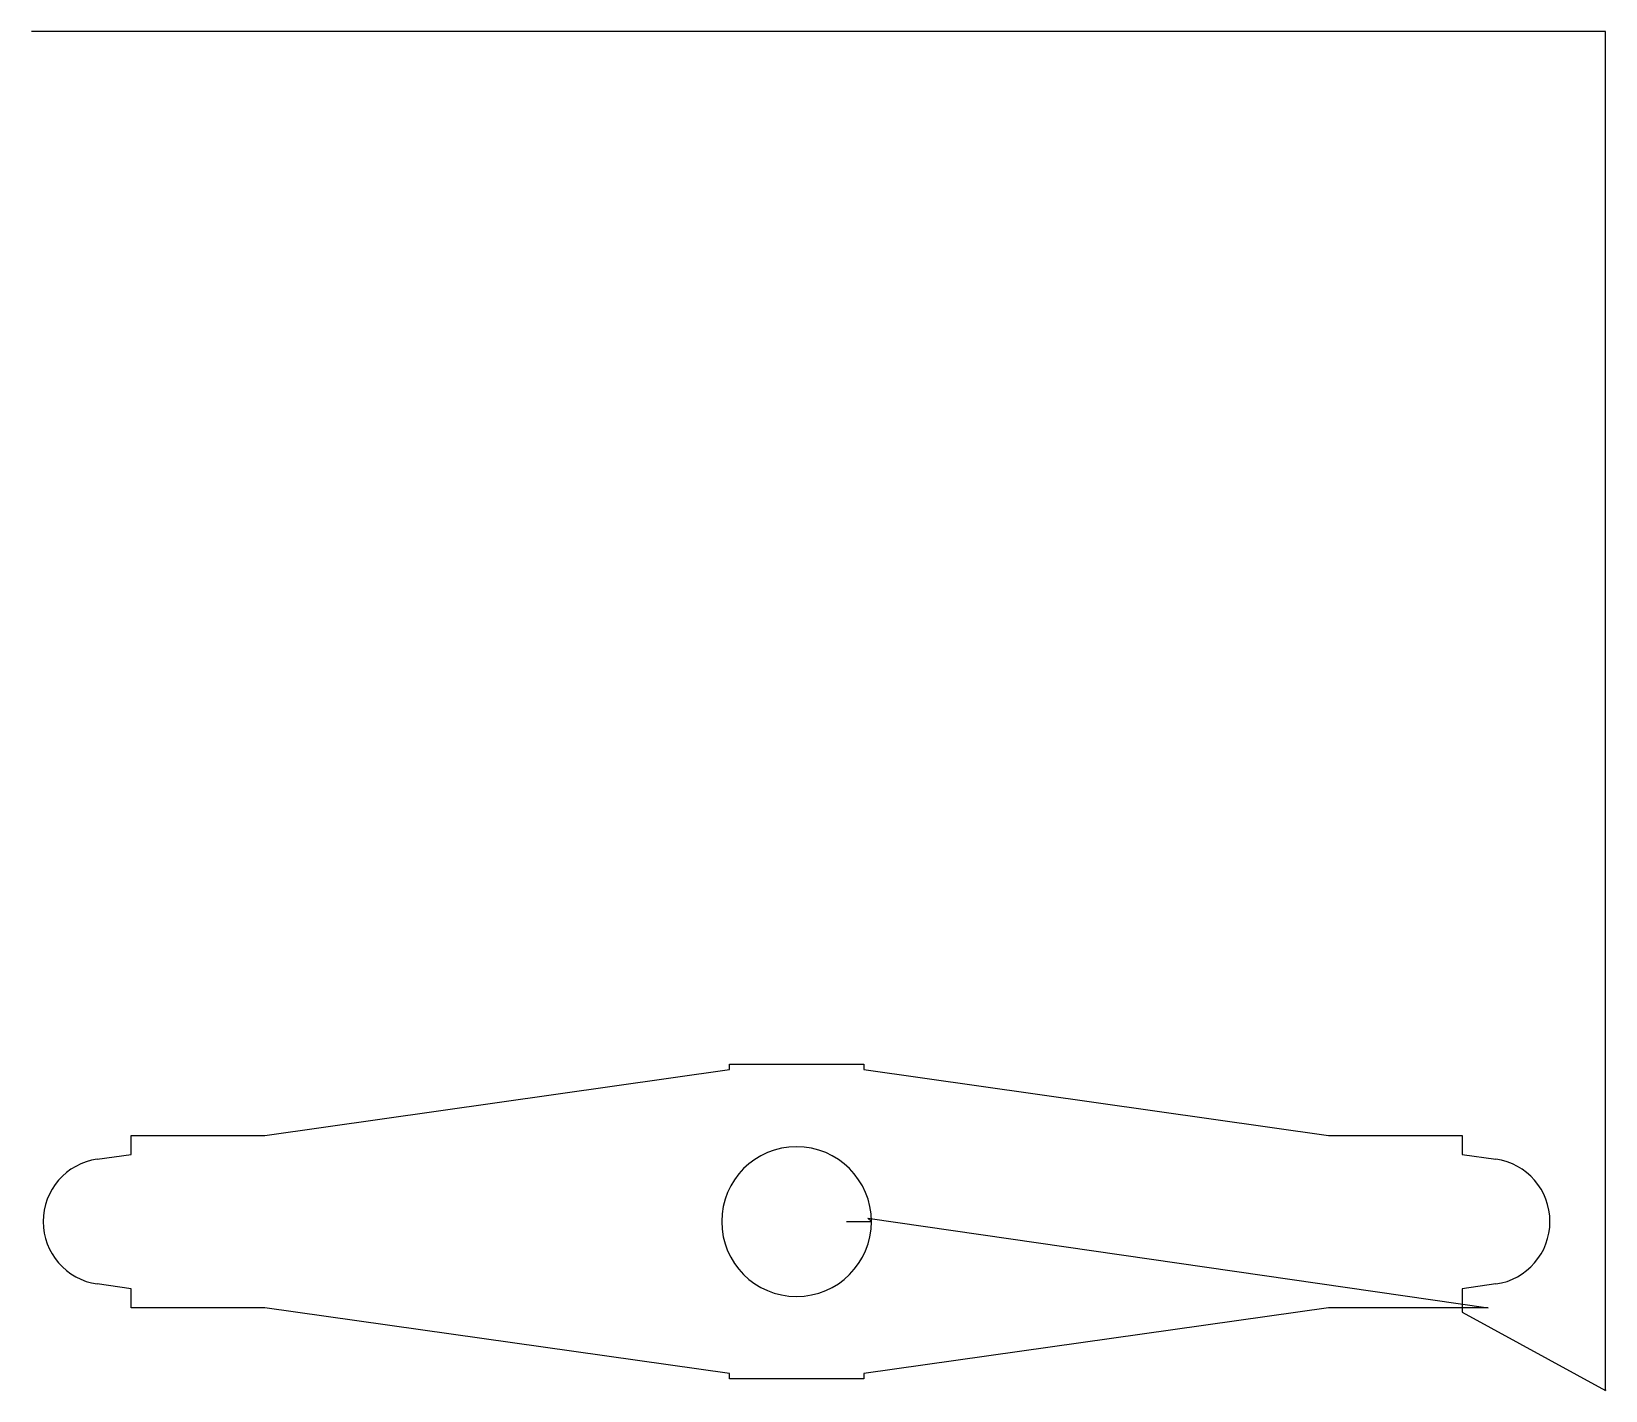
# Model space of a CAD drawing. Header units: metres. Extents: x 0 to 1892, y 0 to 1633.
import ezdxf

# ---------------------------------------------------------------- set-up
doc = ezdxf.new("R2010")
doc.units = ezdxf.units.M

msp = doc.modelspace()

# ---------------------------------------------------------------- linework, layer by layer
at = {"layer": 'TOOL_0'}
for p, q in [((1, 1633.277), (0, 1633.277)), ((1892.247, 1633.277), (1, 1633.277)), ((1892.247, 1.001), (1892.247, 1633.277)), ((280.409, 306.52), (839, 385.632)), ((839, 385.632), (839, 392.021)), ((839, 392.021), (1000.5, 392.021)), ((1000.5, 392.021), (1000.5, 385.632)), ((1000.5, 385.632), (1559.091, 306.52)), ((119.712, 283.761), (119.712, 306.52)), ((119.712, 306.52), (280.409, 306.52)), ((1559.091, 306.52), (1719.788, 306.52)), ((1719.788, 306.52), (1719.788, 283.761)), ((79.128, 278.013), (119.712, 283.761)), ((1719.788, 283.761), (1760.372, 278.013)), ((979.75, 203.011), (1009.75, 203.011)), ((1009.75, 203.011), (1005.507, 207.254)), ((1005.507, 207.254), (1751.243, 99.503)), ((119.712, 122.262), (79.128, 128.01)), ((119.712, 99.503), (119.712, 122.262)), ((1760.372, 128.01), (1719.788, 122.262)), ((1719.788, 122.262), (1719.788, 99.503)), ((280.409, 99.503), (119.712, 99.503)), ((839, 20.391), (280.409, 99.503)), ((1559.091, 99.503), (1000.5, 20.391)), ((1719.788, 99.503), (1559.091, 99.503)), ((1751.243, 99.503), (1719.788, 99.503)), ((1719.788, 99.503), (1719.788, 94.061)), ((1719.788, 94.061), (1892.247, 0.001)), ((839, 14.002), (839, 20.391)), ((1000.5, 20.391), (1000.5, 14.002)), ((1000.5, 14.002), (839, 14.002)), ((1892.247, 0.001), (1892.247, 1.001)), ((1892.247, 1.001), (1892.247, 0.001)), ((1892.247, 0.001), (1892.247, 1.001)), ((1892.247, 0.001), (1892.247, 0.001))]:
    msp.add_line(p, q, dxfattribs=at)
for centre, radius, start, end in [((919.75, 203.011), 90, 0, 180), ((89.75, 203.012), 75.75, 98.060893, 261.939213), ((1749.75, 203.011), 75.75, 278.060893, 81.939213), ((919.75, 203.011), 90, 180, 0)]:
    msp.add_arc(centre, radius, start, end, dxfattribs=at)

doc.saveas('drawing.dxf')
